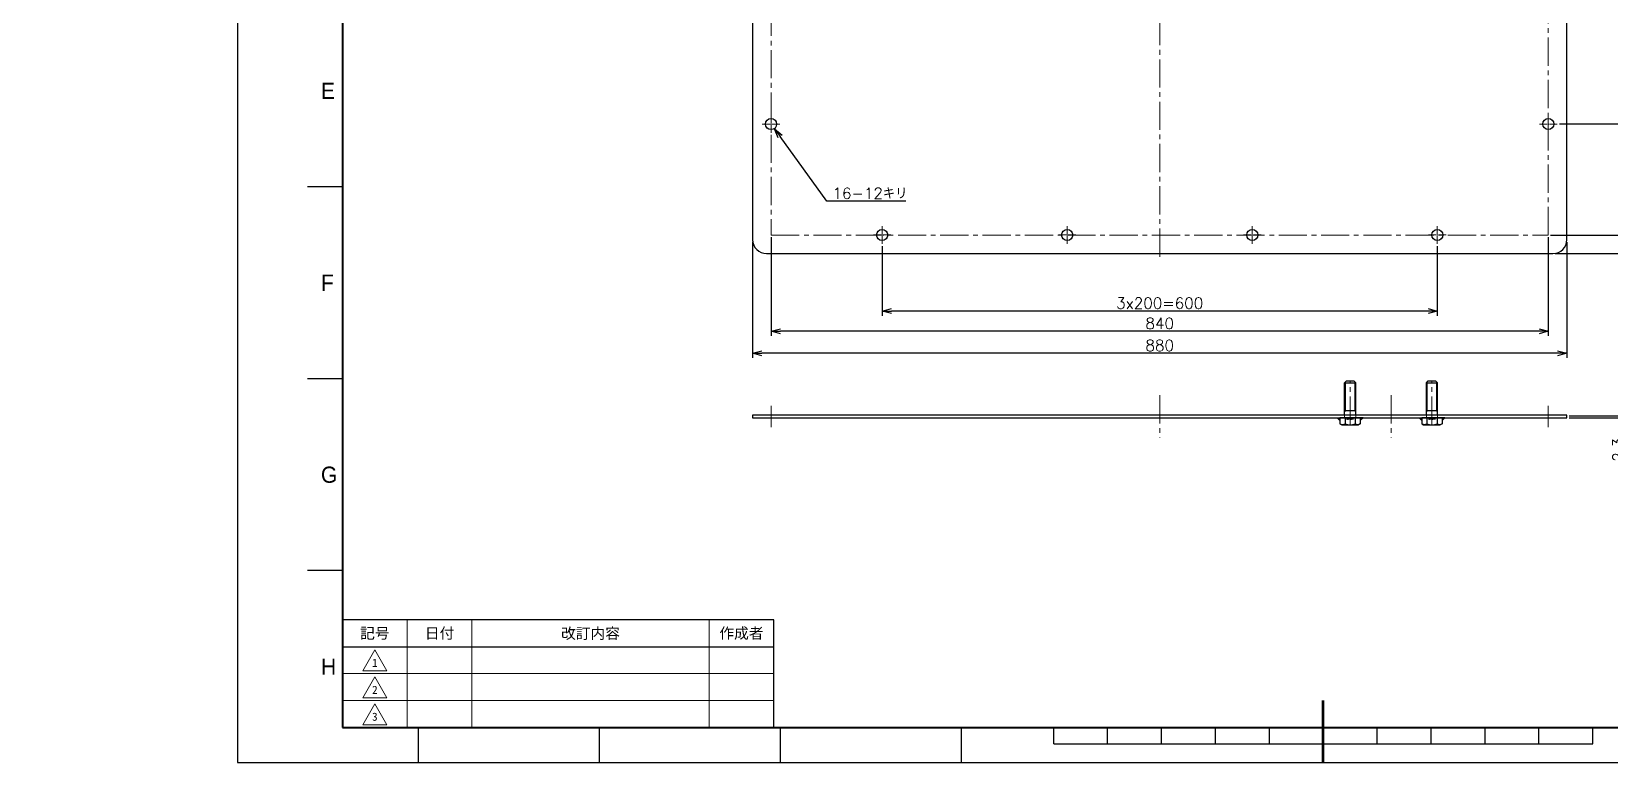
# Model space of a CAD drawing. Header units: millimetres. Extents: x 0 to 7745, y -34 to 1846.
# Drawn here: x 5077 to 6782, y 0 to 790 of the extents above; entities that cross this region are included whole.
import ezdxf
from ezdxf import colors
from ezdxf.entities.mleader import LeaderData, LeaderLine
from ezdxf.enums import TextEntityAlignment as Align
from ezdxf.math import Vec2, Vec3

# ---------------------------------------------------------------- set-up
doc = ezdxf.new("R2010")
doc.units = ezdxf.units.MM
doc.header["$LTSCALE"] = 1.6
doc.header["$PDMODE"] = 99
doc.header["$PDSIZE"] = 1
doc.linetypes.add('CENTER2', pattern=[28.575, 19.05, -3.175, 3.175, -3.175])
doc.linetypes.add('HIDDEN2', pattern=[4.7625, 3.175, -1.5875])
for name, color, linetype, lineweight in [('01_外形線', 7, 'Continuous', 25), ('02_細線', 5, 'Continuous', 13), ('03_かくれ線', 6, 'HIDDEN2', 13), ('04_中心線', 1, 'CENTER2', 9), ('08_DIM', 3, 'Continuous', 13), ('99_図枠', 7, 'Continuous', 40)]:
    doc.layers.add(name, color=color, linetype=linetype, lineweight=lineweight)
doc.styles.add('KSS_TXT', font='txt.shx', dxfattribs={"bigfont": 'extfont2.shx'})
doc.styles.add('MS_G', font='MS Gothic.ttf')
doc.styles.get("Standard").update_dxf_attribs({"font": 'txt.shx', "bigfont": 'extfont2.shx'})
doc.styles.add('寸法用', font='simplex.shx', dxfattribs={"width": 0.8, "bigfont": '@extfont2.shx'})
doc.styles.add('表題用', font='MS PGothic.ttf')
doc.dimstyles.new('KSS_DIM', dxfattribs={"dimscale": 4, "dimtxt": 3, "dimasz": 2.5, "dimexe": 1.25, "dimexo": 0.625, "dimtad": 1, "dimdsep": 46, "dimtxsty": 'KSS_TXT', "dimblk": 'OPEN30', "dimcen": 0, "dimazin": 2, "dimtfac": 0.75, "dimtmove": 0, "dimatfit": 3, "dimldrblk": 'OPEN30', "dimfxl": 1.25, "dimtolj": 1, "dimarcsym": 0})
doc.dimstyles.new('KSS_DIM$3', dxfattribs={"dimscale": 4, "dimtxt": 3, "dimasz": 2.5, "dimexe": 1.25, "dimexo": 0.625, "dimtad": 1, "dimtih": 1, "dimtoh": 1, "dimdsep": 46, "dimtxsty": 'KSS_TXT', "dimblk": 'OPEN30', "dimcen": 0, "dimazin": 2, "dimtfac": 0.75, "dimtofl": 0, "dimtmove": 0, "dimatfit": 3, "dimldrblk": 'OPEN30', "dimfxl": 1.25, "dimtolj": 1, "dimarcsym": 0})

# ---------------------------------------------------------------- blocks, each defined once
blk = doc.blocks.new('*U318')
at = {"layer": '04_中心線', "color": 0, "linetype": 'CENTER2', "transparency": 16777216}
for p, q in [((-9.5, 0), (-1.2, 0)), ((0, 1.2), (0, 9.5)), ((1.2, 0), (9.5, 0)), ((0, -9.5), (0, -1.2))]:
    blk.add_line(p, q, dxfattribs=at)
at = {"layer": '04_中心線', "color": 0, "linetype": 'Continuous', "transparency": 16777216}
for p, q in [((-0.6, 0), (0.6, 0)), ((0, -0.6), (0, 0.6))]:
    blk.add_line(p, q, dxfattribs=at)
blk = doc.blocks.new('*U322')
at = {"layer": '04_中心線', "color": 0, "linetype": 'CENTER2', "transparency": 16777216}
for p, q in [((-9.5, 0), (-1.2, 0)), ((0, 1.2), (0, 9.5)), ((1.2, 0), (9.5, 0)), ((0, -9.5), (0, -1.2))]:
    blk.add_line(p, q, dxfattribs=at)
at = {"layer": '04_中心線', "color": 0, "linetype": 'Continuous', "transparency": 16777216}
for p, q in [((-0.6, 0), (0.6, 0)), ((0, -0.6), (0, 0.6))]:
    blk.add_line(p, q, dxfattribs=at)
blk = doc.blocks.new('*U323')
at = {"layer": '04_中心線', "color": 0, "linetype": 'CENTER2', "transparency": 16777216}
for p, q in [((-9.5, 0), (-1.2, 0)), ((0, 1.2), (0, 9.5)), ((1.2, 0), (9.5, 0)), ((0, -9.5), (0, -1.2))]:
    blk.add_line(p, q, dxfattribs=at)
at = {"layer": '04_中心線', "color": 0, "linetype": 'Continuous', "transparency": 16777216}
for p, q in [((-0.6, 0), (0.6, 0)), ((0, -0.6), (0, 0.6))]:
    blk.add_line(p, q, dxfattribs=at)
blk = doc.blocks.new('*U321')
at = {"layer": '04_中心線', "color": 0, "linetype": 'CENTER2', "transparency": 16777216}
for p, q in [((-9.5, 0), (-1.2, 0)), ((0, 1.2), (0, 9.5)), ((1.2, 0), (9.5, 0)), ((0, -9.5), (0, -1.2))]:
    blk.add_line(p, q, dxfattribs=at)
at = {"layer": '04_中心線', "color": 0, "linetype": 'Continuous', "transparency": 16777216}
for p, q in [((-0.6, 0), (0.6, 0)), ((0, -0.6), (0, 0.6))]:
    blk.add_line(p, q, dxfattribs=at)
blk = doc.blocks.new('*U331')
at = {"layer": '04_中心線', "color": 0, "linetype": 'CENTER2', "transparency": 16777216}
for p, q in [((-9.5, 0), (-1.2, 0)), ((0, 1.2), (0, 9.5)), ((1.2, 0), (9.5, 0)), ((0, -9.5), (0, -1.2))]:
    blk.add_line(p, q, dxfattribs=at)
at = {"layer": '04_中心線', "color": 0, "linetype": 'Continuous', "transparency": 16777216}
for p, q in [((-0.6, 0), (0.6, 0)), ((0, -0.6), (0, 0.6))]:
    blk.add_line(p, q, dxfattribs=at)
blk = doc.blocks.new('*U335')
at = {"layer": '04_中心線', "color": 0, "linetype": 'CENTER2', "transparency": 16777216}
for p, q in [((-9.5, 0), (-1.2, 0)), ((0, 1.2), (0, 9.5)), ((1.2, 0), (9.5, 0)), ((0, -9.5), (0, -1.2))]:
    blk.add_line(p, q, dxfattribs=at)
at = {"layer": '04_中心線', "color": 0, "linetype": 'Continuous', "transparency": 16777216}
for p, q in [((-0.6, 0), (0.6, 0)), ((0, -0.6), (0, 0.6))]:
    blk.add_line(p, q, dxfattribs=at)
blk = doc.blocks.new('*U316')
at = {"layer": '04_中心線', "color": 0, "linetype": 'CENTER2', "transparency": 16777216}
for p, q in [((0, 88), (0, 443.5)), ((-443.5, 0), (-88, 0)), ((88, 0), (443.5, 0)), ((0, -443.5), (0, -88))]:
    blk.add_line(p, q, dxfattribs=at)
at = {"layer": '04_中心線', "color": 0, "linetype": 'Continuous', "transparency": 16777216}
for p, q in [((0, -44), (0, 44)), ((-44, 0), (44, 0))]:
    blk.add_line(p, q, dxfattribs=at)
blk = doc.blocks.new('_Open30')
at = {"color": 0, "linetype": 'ByBlock', "lineweight": -2}
for p, q in [((-1, 0.27), (0, 0)), ((0, 0), (-1, -0.27)), ((0, 0), (-1, 0))]:
    blk.add_line(p, q, dxfattribs=at)
blk = doc.blocks.new('*D346')
at = {"layer": '08_DIM', "color": 0, "lineweight": -2, "transparency": 16777216}
for p, q in [((5995.8, 558.1), (5995.8, 482.9)), ((6595.8, 558.1), (6595.8, 482.9)), ((6585.8, 487.9), (6005.8, 487.9))]:
    blk.add_line(p, q, dxfattribs=at)
at = {"layer": 'Defpoints', "color": 0, "transparency": 16777216}
for p in [(5995.8, 560.6), (6595.8, 560.6), (5995.8, 487.9)]:
    blk.add_point(p, dxfattribs=at)
at = {"layer": '08_DIM', "color": 0, "lineweight": -2, "transparency": 16777216, "xscale": 10, "yscale": 10, "zscale": 10, "rotation": 180}
blk.add_blockref('_Open30', (5995.8, 487.9), dxfattribs=at)
at = {"layer": '08_DIM', "color": 0, "lineweight": -2, "transparency": 16777216, "xscale": 10, "yscale": 10, "zscale": 10}
blk.add_blockref('_Open30', (6595.8, 487.9), dxfattribs=at)
at = {"layer": '08_DIM', "color": 0, "transparency": 16777216, "insert": (6295.8, 496.4), "char_height": 12, "attachment_point": 5, "style": 'KSS_TXT'}
blk.add_mtext('\\A1;3x200=600', dxfattribs=at)
blk = doc.blocks.new('*D347')
at = {"layer": '08_DIM', "color": 0, "lineweight": -2, "transparency": 16777216}
for p, q in [((5855.8, 562.6), (5855.8, 437.2)), ((6735.8, 562.3), (6735.8, 437.2)), ((6725.8, 442.2), (5865.8, 442.2))]:
    blk.add_line(p, q, dxfattribs=at)
at = {"layer": 'Defpoints', "color": 0, "transparency": 16777216}
for p in [(5855.8, 565.1), (6735.8, 564.8), (5855.8, 442.2)]:
    blk.add_point(p, dxfattribs=at)
at = {"layer": '08_DIM', "color": 0, "lineweight": -2, "transparency": 16777216, "xscale": 10, "yscale": 10, "zscale": 10, "rotation": 180}
blk.add_blockref('_Open30', (5855.8, 442.2), dxfattribs=at)
at = {"layer": '08_DIM', "color": 0, "lineweight": -2, "transparency": 16777216, "xscale": 10, "yscale": 10, "zscale": 10}
blk.add_blockref('_Open30', (6735.8, 442.2), dxfattribs=at)
at = {"layer": '08_DIM', "color": 0, "transparency": 16777216, "insert": (6295.8, 450.7), "char_height": 12, "attachment_point": 5, "style": 'KSS_TXT'}
blk.add_mtext('\\A1;880', dxfattribs=at)
blk = doc.blocks.new('*D348')
at = {"layer": '08_DIM', "color": 0, "lineweight": -2, "transparency": 16777216}
for p, q in [((6727.8, 1290.1), (6819.6, 1290.1)), ((6814.6, 700.1), (6814.6, 1280.1)), ((6727.8, 690.1), (6819.6, 690.1))]:
    blk.add_line(p, q, dxfattribs=at)
at = {"layer": 'Defpoints', "color": 0, "transparency": 16777216}
for p in [(6725.3, 1290.1), (6814.6, 1290.1), (6725.3, 690.1)]:
    blk.add_point(p, dxfattribs=at)
at = {"layer": '08_DIM', "color": 0, "lineweight": -2, "transparency": 16777216, "xscale": 10, "yscale": 10, "zscale": 10}
for p, rotation in [((6814.6, 1290.1), 90), ((6814.6, 690.1), 270)]:
    blk.add_blockref('_Open30', p, dxfattribs=dict(at, rotation=rotation))
at = {"layer": '08_DIM', "color": 0, "transparency": 16777216, "insert": (6806.1, 990.1), "char_height": 12, "attachment_point": 5, "rotation": 90, "style": 'KSS_TXT'}
blk.add_mtext('\\A1;3x200=600', dxfattribs=at)
blk = doc.blocks.new('*D349')
at = {"layer": '08_DIM', "color": 0, "lineweight": -2, "transparency": 16777216}
for p, q in [((6723.3, 1430.1), (6863.3, 1430.1)), ((6858.3, 1420.1), (6858.3, 560.1)), ((6723.3, 550.1), (6863.3, 550.1))]:
    blk.add_line(p, q, dxfattribs=at)
at = {"layer": 'Defpoints', "color": 0, "transparency": 16777216}
for p in [(6720.8, 1430.1), (6720.8, 550.1), (6858.3, 550.1)]:
    blk.add_point(p, dxfattribs=at)
at = {"layer": '08_DIM', "color": 0, "lineweight": -2, "transparency": 16777216, "xscale": 10, "yscale": 10, "zscale": 10}
for p, rotation in [((6858.3, 1430.1), 90), ((6858.3, 550.1), 270)]:
    blk.add_blockref('_Open30', p, dxfattribs=dict(at, rotation=rotation))
at = {"layer": '08_DIM', "color": 0, "transparency": 16777216, "insert": (6849.8, 990.1), "char_height": 12, "attachment_point": 5, "rotation": 90, "style": 'KSS_TXT'}
blk.add_mtext('\\A1;880', dxfattribs=at)
blk = doc.blocks.new('*D350')
at = {"layer": '08_DIM', "color": 0, "lineweight": -2, "transparency": 16777216}
for p, q in [((6718.3, 1410.1), (6841.1, 1410.1)), ((6836.1, 1400.1), (6836.1, 580.1)), ((6718.3, 570.1), (6841.1, 570.1))]:
    blk.add_line(p, q, dxfattribs=at)
at = {"layer": 'Defpoints', "color": 0, "transparency": 16777216}
for p in [(6715.8, 1410.1), (6715.8, 570.1), (6836.1, 570.1)]:
    blk.add_point(p, dxfattribs=at)
at = {"layer": '08_DIM', "color": 0, "lineweight": -2, "transparency": 16777216, "xscale": 10, "yscale": 10, "zscale": 10}
for p, rotation in [((6836.1, 1410.1), 90), ((6836.1, 570.1), 270)]:
    blk.add_blockref('_Open30', p, dxfattribs=dict(at, rotation=rotation))
at = {"layer": '08_DIM', "color": 0, "transparency": 16777216, "insert": (6827.6, 990.1), "char_height": 12, "attachment_point": 5, "rotation": 90, "style": 'KSS_TXT'}
blk.add_mtext('\\A1;840', dxfattribs=at)
blk = doc.blocks.new('*D353')
at = {"layer": '08_DIM', "color": 0, "lineweight": -2, "transparency": 16777216}
for p, q in [((5875.8, 567.6), (5875.8, 461)), ((6715.8, 567.6), (6715.8, 461)), ((6705.8, 466), (5885.8, 466))]:
    blk.add_line(p, q, dxfattribs=at)
at = {"layer": 'Defpoints', "color": 0, "transparency": 16777216}
for p in [(5875.8, 570.1), (6715.8, 570.1), (5875.8, 466)]:
    blk.add_point(p, dxfattribs=at)
at = {"layer": '08_DIM', "color": 0, "lineweight": -2, "transparency": 16777216, "xscale": 10, "yscale": 10, "zscale": 10, "rotation": 180}
blk.add_blockref('_Open30', (5875.8, 466), dxfattribs=at)
at = {"layer": '08_DIM', "color": 0, "lineweight": -2, "transparency": 16777216, "xscale": 10, "yscale": 10, "zscale": 10}
blk.add_blockref('_Open30', (6715.8, 466), dxfattribs=at)
at = {"layer": '08_DIM', "color": 0, "transparency": 16777216, "insert": (6295.8, 474.5), "char_height": 12, "attachment_point": 5, "style": 'KSS_TXT'}
blk.add_mtext('\\A1;840', dxfattribs=at)
blk = doc.blocks.new('AM_BALLOON1')
at = {"transparency": 16777216}
blk.add_circle((0, 0), 5, dxfattribs=at)
blk.add_attdef('B_NUMBER', text='', height=3, dxfattribs=at).set_placement((0, 0), align=Align.MIDDLE_CENTER)
blk = doc.blocks.new('_OPEN')
at = {"color": 0, "linetype": 'ByBlock'}
for p, q in [((-1, 0.17), (0, 0)), ((0, 0), (-1, -0.17)), ((0, 0), (-1, 0))]:
    blk.add_line(p, q, dxfattribs=at)
blk = doc.blocks.new('*D352')
at = {"layer": '08_DIM', "color": 0, "lineweight": -2, "transparency": 16777216}
for p, q in [((5936.2, 606.6), (5885.5, 676.6)), ((6021.4, 606.6), (5936.2, 606.6))]:
    blk.add_line(p, q, dxfattribs=at)
at = {"layer": 'Defpoints', "color": 0, "transparency": 16777216}
for p in [(5872, 695.3), (5879.6, 684.7)]:
    blk.add_point(p, dxfattribs=at)
at = {"layer": '08_DIM', "color": 0, "lineweight": -2, "transparency": 16777216, "xscale": 10, "yscale": 10, "zscale": 10, "rotation": 125.9002014578069}
blk.add_blockref('_Open30', (5879.6, 684.7), dxfattribs=at)
at = {"layer": '08_DIM', "color": 0, "transparency": 16777216, "insert": (5982.6, 615.1), "char_height": 12, "attachment_point": 5, "style": 'KSS_TXT'}
blk.add_mtext('\\A1;16-12キリ', dxfattribs=at)
blk = doc.blocks.new('*D351')
at = {"layer": '08_DIM', "color": 0, "lineweight": -2, "transparency": 16777216}
for p, q in [((6799.8, 384.7), (6799.8, 394.7)), ((6738.3, 374.7), (6804.8, 374.7)), ((6738.3, 372.4), (6804.8, 372.4)), ((6799.8, 374.7), (6799.8, 372.4)), ((6799.8, 362.4), (6799.8, 323.4))]:
    blk.add_line(p, q, dxfattribs=at)
at = {"layer": 'Defpoints', "color": 0, "transparency": 16777216}
for p in [(6735.8, 374.7), (6735.8, 372.4), (6799.8, 372.4)]:
    blk.add_point(p, dxfattribs=at)
at = {"layer": '08_DIM', "color": 0, "lineweight": -2, "transparency": 16777216, "xscale": 10, "yscale": 10, "zscale": 10}
for p, rotation in [((6799.8, 374.7), 270), ((6799.8, 372.4), 90)]:
    blk.add_blockref('_Open30', p, dxfattribs=dict(at, rotation=rotation))
at = {"layer": '08_DIM', "color": 0, "transparency": 16777216, "insert": (6791.3, 337.9), "char_height": 12, "attachment_point": 5, "rotation": 90, "style": 'KSS_TXT'}
blk.add_mtext('\\A1;2.3', dxfattribs=at)

msp = doc.modelspace()

# ---------------------------------------------------------------- hatches: boundary and pattern name
h = msp.add_hatch(color=256)
h.dxf.hatch_style = 1
h.paths.add_polyline_path([(6490.66, 369.428), (6490.66, 372.428), (6487.66, 372.428)])
h = msp.add_hatch(color=256)
h.dxf.hatch_style = 1
h.paths.add_polyline_path([(6515.599, 372.428), (6512.599, 372.428), (6512.599, 369.428)])
h = msp.add_hatch(color=256)
h.dxf.hatch_style = 1
h.paths.add_polyline_path([(6579.049, 369.428), (6579.049, 372.428), (6576.049, 372.428)])
h = msp.add_hatch(color=256)
h.dxf.hatch_style = 1
h.paths.add_polyline_path([(6603.988, 372.428), (6600.988, 372.428), (6600.988, 369.428)])

# ---------------------------------------------------------------- linework, layer by layer
at = {"layer": '01_外形線'}
msp.add_lwpolyline([(5870.824, 550.066), (6720.824, 550.066, 0.41421356), (6735.824, 565.066), (6735.824, 1415.066, 0.41421356), (6720.824, 1430.066), (5870.824, 1430.066, 0.41421356), (5855.824, 1415.066), (5855.824, 565.066, 0.41421356)], format="xyb", close=True, dxfattribs=at)
for points in [[(6495.63, 410.428), (6497.63, 412.428)], [(6495.63, 375.428), (6495.63, 410.428)], [(6495.63, 410.428), (6507.63, 410.428)], [(6497.63, 412.428), (6505.63, 412.428)], [(6507.63, 410.428), (6505.63, 412.428)], [(6507.63, 375.428), (6507.63, 410.428)], [(6584.018, 410.428), (6586.018, 412.428)], [(6584.018, 375.428), (6584.018, 410.428)], [(6584.018, 410.428), (6596.018, 410.428)], [(6586.018, 412.428), (6594.018, 412.428)], [(6596.018, 410.428), (6594.018, 412.428)], [(6596.018, 375.428), (6596.018, 410.428)], [(6507.63, 379.928), (6495.63, 379.928)], [(6596.018, 379.928), (6584.018, 379.928)], [(6490.66, 372.428), (6490.66, 369.428), (6487.66, 372.428), (6490.66, 372.428)], [(6490.66, 372.428), (6490.66, 366.065)], [(6512.599, 372.428), (6490.66, 372.428)], [(6490.66, 366.065), (6492.63, 364.928)], [(6492.63, 364.928), (6510.63, 364.928)], [(6496.145, 372.428), (6496.145, 366.065)], [(6507.115, 372.428), (6507.115, 366.065)], [(6512.599, 366.065), (6510.63, 364.928)], [(6512.599, 372.428), (6512.599, 366.065)], [(6512.599, 372.428), (6512.599, 369.428), (6515.599, 372.428), (6512.599, 372.428)], [(6579.049, 372.428), (6579.049, 369.428), (6576.049, 372.428), (6579.049, 372.428)], [(6579.049, 372.428), (6579.049, 366.065)], [(6600.988, 372.428), (6579.049, 372.428)], [(6579.049, 366.065), (6581.018, 364.928)], [(6581.018, 364.928), (6599.018, 364.928)], [(6584.533, 372.428), (6584.533, 366.065)], [(6595.503, 372.428), (6595.503, 366.065)], [(6600.988, 366.065), (6599.018, 364.928)], [(6600.988, 372.428), (6600.988, 366.065)], [(6600.988, 372.428), (6600.988, 369.428), (6603.988, 372.428), (6600.988, 372.428)]]:
    msp.add_lwpolyline(points, dxfattribs=at)
msp.add_lwpolyline([(5855.824, 372.428), (6735.824, 372.428), (6735.824, 375.428), (5855.824, 375.428)], close=True, dxfattribs=at)
for points in [[(6490.66, 366.065, 0.26794908), (6496.145, 366.065)], [(6496.145, 366.065, 0.20733158), (6507.115, 366.065)], [(6507.115, 366.065, 0.26794908), (6512.599, 366.065)], [(6579.049, 366.065, 0.26794908), (6584.533, 366.065)], [(6584.533, 366.065, 0.20733158), (6595.503, 366.065)], [(6595.503, 366.065, 0.26794908), (6600.988, 366.065)]]:
    msp.add_lwpolyline(points, format="xyb", dxfattribs=at)
for centre in [(5875.824, 689.986), (6715.824, 690.066), (5995.824, 570.106), (6195.824, 570.106), (6395.824, 570.106), (6595.824, 570.106)]:
    msp.add_circle(centre, 6, dxfattribs=at)
at = {"layer": '02_細線'}
for points in [[(6496.63, 379.928), (6496.63, 411.428)], [(6506.63, 379.928), (6506.63, 411.428)], [(6585.018, 379.928), (6585.018, 411.428)], [(6595.018, 379.928), (6595.018, 411.428)], [(6496.63, 379.928), (6495.63, 378.928)], [(6506.63, 379.928), (6507.63, 378.928)], [(6585.018, 379.928), (6584.018, 378.928)], [(6595.018, 379.928), (6596.018, 378.928)]]:
    msp.add_lwpolyline(points, dxfattribs=at)
at = {"layer": '03_かくれ線'}
for p, q in [((6495.63, 372.428), (6495.63, 375.428)), ((6507.63, 372.428), (6507.63, 375.428)), ((6584.018, 372.428), (6584.018, 375.428)), ((6596.018, 372.428), (6596.018, 375.428))]:
    msp.add_line(p, q, dxfattribs=at)
at = {"layer": '04_中心線'}
for p, q in [((6295.824, 396.928), (6295.824, 350.928)), ((6545.824, 396.928), (6545.824, 350.928)), ((5875.824, 385.428), (5875.824, 362.428)), ((6715.824, 385.428), (6715.824, 362.428))]:
    msp.add_line(p, q, dxfattribs=at)
msp.add_lwpolyline([(5875.824, 570.066), (6715.824, 570.066), (6715.824, 1410.066), (5875.824, 1410.066)], close=True, dxfattribs=at)
for points in [[(6501.63, 364.928), (6501.63, 412.428)], [(6590.018, 364.928), (6590.018, 412.428)]]:
    msp.add_lwpolyline(points, dxfattribs=at)
at = {"layer": '99_図枠', "lineweight": 25}
for p, q in [((5412.593, 622.203), (5374.718, 622.203)), ((5412.593, 414.745), (5374.718, 414.745)), ((5412.593, 207.288), (5374.718, 207.288)), ((5412.593, 125.111), (5878.752, 125.111)), ((5494.666, 0), (5494.666, 37.706)), ((5690.249, 0), (5690.249, 37.706)), ((5885.832, 0), (5885.832, 37.706)), ((6081.414, 0), (6081.414, 37.706)), ((6181.231, 20.225), (6181.231, 37.706)), ((6239.501, 20.225), (6239.501, 37.706)), ((6297.77, 20.225), (6297.77, 37.706)), ((6356.04, 20.225), (6356.04, 37.706)), ((6414.31, 20.225), (6414.31, 37.706)), ((6530.85, 20.225), (6530.85, 37.706)), ((6589.12, 20.225), (6589.12, 37.706)), ((6647.389, 20.225), (6647.389, 37.706)), ((6705.659, 20.225), (6705.659, 37.706)), ((6763.929, 20.225), (6763.929, 37.706)), ((6181.231, 20.225), (6763.929, 20.225))]:
    msp.add_line(p, q, dxfattribs=at)
at = {"layer": '99_図枠', "lineweight": 13}
for p, q in [((5482.517, 37.706), (5482.517, 154.246)), ((5552.441, 37.706), (5552.441, 154.246)), ((5808.828, 37.706), (5808.828, 154.246)), ((5412.593, 95.976), (5878.752, 95.976)), ((5412.593, 66.841), (5878.752, 66.841))]:
    msp.add_line(p, q, dxfattribs=at)
at = {"layer": '99_図枠', "lineweight": 53}
msp.add_line((6472.58, 0), (6472.58, 66.841), dxfattribs=at)
at = {"layer": '99_図枠'}
msp.add_lwpolyline([(5412.593, 37.706), (7608.201, 37.706), (7608.201, 1621.615), (5412.593, 1621.615)], close=True, dxfattribs=at)
at = {"layer": '99_図枠', "lineweight": 25}
msp.add_lwpolyline([(5412.593, 37.706), (5878.752, 37.706), (5878.752, 154.246), (5412.593, 154.246)], close=True, dxfattribs=at)
at = {"layer": '99_図枠', "lineweight": 13}
for points in [[(5434.444, 99.07), (5447.555, 121.779), (5460.666, 99.07), (5434.444, 99.07)], [(5434.444, 69.935), (5447.555, 92.644), (5460.666, 69.935), (5434.444, 69.935)], [(5434.444, 40.8), (5447.555, 63.509), (5460.666, 40.8), (5434.444, 40.8)]]:
    msp.add_lwpolyline(points, dxfattribs=at)
at = {"layer": 'Defpoints'}
msp.add_lwpolyline([(5299.083, 0), (7646.076, 0), (7646.076, 1659.49), (5299.083, 1659.49)], close=True, dxfattribs=at)

# ---------------------------------------------------------------- block references
at = {"layer": '04_中心線', "linetype": 'CENTER2'}
for name, p in [('*U316', (6295.824, 990.066)), ('*U335', (6715.824, 690.066))]:
    msp.add_blockref(name, p, dxfattribs=at)
for name, p, rotation in [('*U318', (5875.824, 689.986), 180), ('*U331', (5995.824, 570.106), 270), ('*U321', (6195.824, 570.106), 270), ('*U322', (6395.824, 570.106), 270), ('*U323', (6595.824, 570.106), 270)]:
    msp.add_blockref(name, p, dxfattribs=dict(at, rotation=rotation))

# ---------------------------------------------------------------- texts
at = {"layer": '03_かくれ線', "style": '寸法用', "width": 0.8}
for p in [(6505.195, 372.128), (6593.583, 372.128)]:
    msp.add_text('M12×40', height=1.5, rotation=180, dxfattribs=at).set_placement(p)
at = {"layer": '99_図枠', "lineweight": 13, "style": '表題用'}
for s, p in [('E', (5389.285, 725.932)), ('F', (5389.285, 518.474)), ('G', (5389.285, 311.017)), ('H', (5389.285, 103.559))]:
    msp.add_text(s, height=17.481, dxfattribs=at).set_placement(p, align=Align.MIDDLE_LEFT)
at = {"layer": '99_図枠', "style": '表題用'}
for s, p in [('記号', (5447.555, 139.678)), ('日付', (5517.479, 139.678)), ('作成者', (5843.79, 139.678))]:
    msp.add_text(s, height=11.654, dxfattribs=at).set_placement(p, align=Align.MIDDLE_CENTER)
msp.add_text('改訂内容', height=11.654, dxfattribs=at).set_placement((5680.634, 139.678), align=Align.MIDDLE)
at = {"layer": '99_図枠', "lineweight": 13, "style": 'MS_G'}
for s, p in [('1', (5447.555, 107.63)), ('2', (5447.555, 78.495)), ('3', (5447.555, 49.36))]:
    msp.add_text(s, height=8.74, dxfattribs=at).set_placement(p, align=Align.MIDDLE)

# ---------------------------------------------------------------- dimensions: what is measured, and where the dimension line sits
at = {"layer": '08_DIM'}
for base, p1, p2, picture, middle in [((6858.273, 550.066), (6720.824, 1430.066), (6720.824, 550.066), '*D349', (6849.773, 990.066)), ((6836.08, 570.066), (6715.824, 1410.066), (6715.824, 570.066), '*D350', (6827.58, 990.066)), ((6799.779, 372.428), (6735.824, 374.728), (6735.824, 372.428), '*D351', (6791.279, 337.928))]:
    dim = msp.add_linear_dim(base=base, p1=p1, p2=p2, angle=90, dimstyle='KSS_DIM', dxfattribs=at)
    dim.commit()
    dim.dimension.update_dxf_attribs({"geometry": picture, "text_midpoint": middle})
dim = msp.add_linear_dim(base=(6814.6, 1290.066), p1=(6725.324, 690.066), p2=(6725.324, 1290.066), angle=90, text='3x200=<>', dimstyle='KSS_DIM', dxfattribs=at)
dim.commit()
dim.dimension.update_dxf_attribs({"geometry": '*D348', "text_midpoint": (6806.1, 990.066)})
dim = msp.add_diameter_dim_2p(p1=(5872.013, 695.252), p2=(5879.635, 684.721), text='16-12キリ', dimstyle='KSS_DIM$3', override={"dimpost": '<>'}, dxfattribs=at)
dim.commit()
dim.dimension.update_dxf_attribs({"geometry": '*D352', "text_midpoint": (5982.551, 606.568), "dimtype": 163})
for base, p1, p2, picture, middle in [((5855.824, 442.179), (6735.822, 564.842), (5855.824, 565.066), '*D347', (6295.823, 450.679)), ((5875.824, 465.978), (6715.824, 570.066), (5875.824, 570.066), '*D353', (6295.824, 474.478))]:
    dim = msp.add_linear_dim(base=base, p1=p1, p2=p2, dimstyle='KSS_DIM', dxfattribs=at)
    dim.commit()
    dim.dimension.update_dxf_attribs({"geometry": picture, "text_midpoint": middle})
dim = msp.add_linear_dim(base=(5995.824, 487.902), p1=(6595.824, 560.566), p2=(5995.824, 560.566), text='3x200=<>', dimstyle='KSS_DIM', dxfattribs=at)
dim.commit()
dim.dimension.update_dxf_attribs({"geometry": '*D346', "text_midpoint": (6295.824, 496.402)})

# ---------------------------------------------------------------- leaders
ml = msp.add_multileader_block('Standard', dxfattribs=at)
ml.set_content('AM_BALLOON1', color=256, scale=5)
ml.set_attribute('B_NUMBER', '15', width=0)
ml.set_leader_properties(color=256, linetype='ByLayer', lineweight=-1)
ml.set_arrow_properties(name='OPEN')
ml.build(insert=Vec2(0, 0))
ml.multileader.update_dxf_attribs({"leader_type": 0, "has_dogleg": 0, "text_right_attachment_type": 6, "dogleg_length": 0, "arrow_head_size": 10, "scale": 2.5, "block_connection_type": 1})
ctx = ml.context
ctx.base_point, ctx.scale, ctx.char_height, ctx.arrow_head_size, ctx.landing_gap_size, ctx.plane_origin = Vec3(5526.566, 1521.239), 2.5, 20, 10, 10, Vec3(5526.566, 1521.239)
ctx.right_attachment, ctx.attachment_type = 6, 1
notes = []
notes.append((ctx, [(0, (0, 0, 0), (0, 0), (1, 0), 1, [])]))
ctx.block.insert = Vec3(5526.566, 1521.239)
for ctx, leaders in notes:
    for number, flags, end, landing, length, lines in leaders:
        leader = LeaderData()
        leader.index, (leader.has_last_leader_line, leader.has_dogleg_vector, leader.attachment_direction) = number, flags
        leader.last_leader_point, leader.dogleg_vector, leader.dogleg_length = Vec3(end), Vec3(landing), length
        for number, points, colour, breaks in lines:
            line = LeaderLine()
            line.index, line.vertices, line.color, line.breaks = number, Vec3.list(points), colors.encode_raw_color(colour), breaks
            leader.lines.append(line)
        ctx.leaders.append(leader)

doc.saveas('drawing.dxf')
